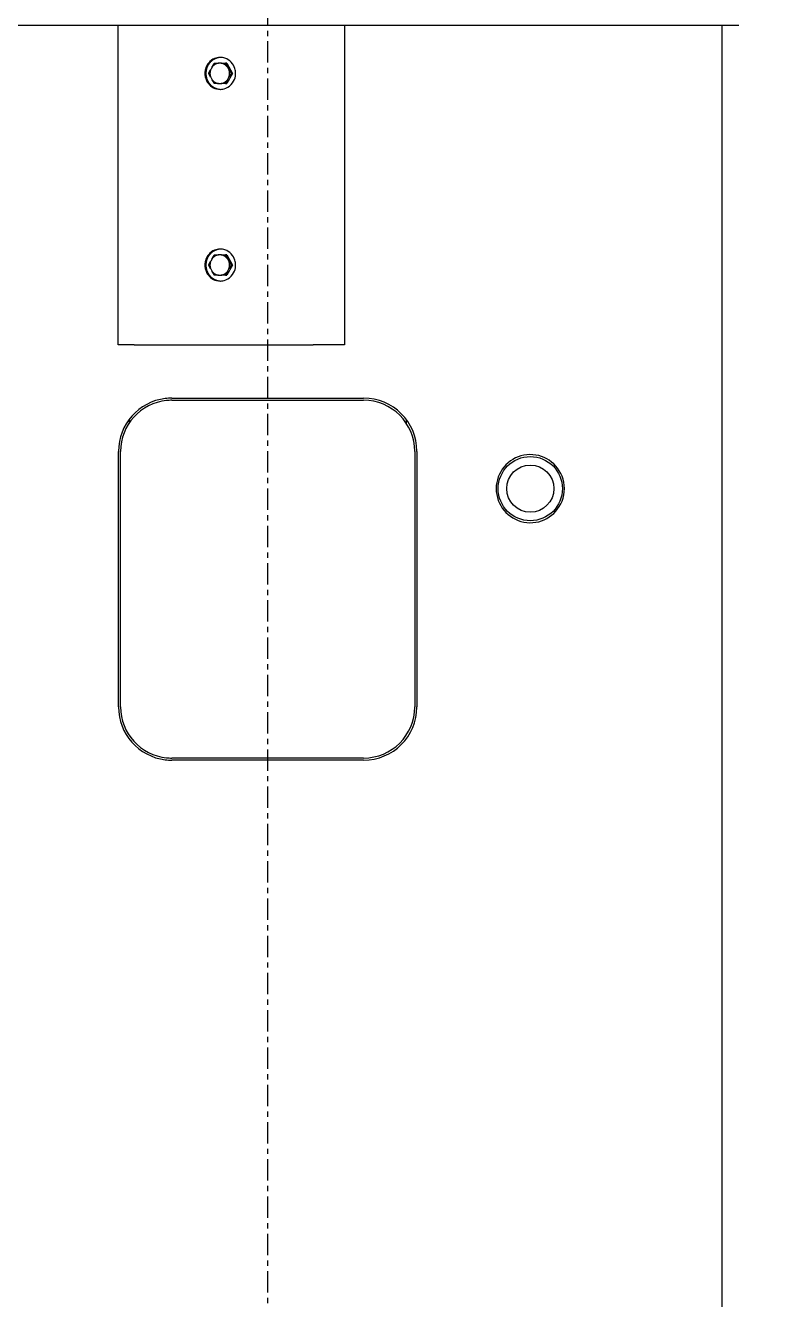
# Model space of a CAD drawing. Extents: x -79364 to 3230, y 28528 to 72157.
# Drawn here: x -72998 to -72292, y 49154 to 50351 of the extents above; entities that cross this region are included whole.
import ezdxf

# ---------------------------------------------------------------- set-up
doc = ezdxf.new("R2010")
doc.units = 0
doc.header["$LTSCALE"] = 500
doc.linetypes.add('CENTER', pattern=[7, 4, -1, 1, -1])
doc.layers.get('0').update_dxf_attribs({"linetype": 'CONTINUOUS'})
doc.layers.add('S0CE1', color=1, linetype='CENTER')
doc.layers.add('S0CO1', color=1, linetype='CONTINUOUS')

msp = doc.modelspace()

# ---------------------------------------------------------------- linework, layer by layer
at = {"color": 0, "linetype": 'ByBlock'}
for p, q in [((-72699.572, 50350.725), (-73309.873, 50350.725)), ((-72911.177, 50050.725), (-72911.177, 50350.725)), ((-72355.982, 50350.725), (-72699.572, 50350.725)), ((-72698.797, 50350.725), (-72698.797, 50050.725)), ((-72328.823, 50350.725), (-72355.982, 50350.725)), ((-72344.381, 48205.725), (-72344.381, 50350.725)), ((-72822.999, 50311.642), (-72824.294, 50309.309)), ((-72820.792, 50315.225), (-72817.033, 50315.225)), ((-72814.443, 50315.225), (-72817.033, 50315.225)), ((-72814.443, 50315.225), (-72810.247, 50315.225)), ((-72809.087, 50315.225), (-72810.247, 50315.225)), ((-72809.087, 50315.225), (-72803.815, 50305.725)), ((-72803.815, 50305.725), (-72809.087, 50296.225)), ((-72808.477, 50311.642), (-72807.182, 50309.309)), ((-72804.975, 50305.725), (-72803.815, 50305.725)), ((-72824.294, 50302.142), (-72822.999, 50299.809)), ((-72817.033, 50296.225), (-72820.792, 50296.225)), ((-72817.033, 50296.225), (-72814.443, 50296.225)), ((-72810.247, 50296.225), (-72814.443, 50296.225)), ((-72810.247, 50296.225), (-72809.087, 50296.225)), ((-72808.477, 50299.809), (-72807.182, 50302.142)), ((-72822.999, 50131.642), (-72824.294, 50129.309)), ((-72820.792, 50135.225), (-72817.033, 50135.225)), ((-72814.443, 50135.225), (-72817.033, 50135.225)), ((-72814.443, 50135.225), (-72810.247, 50135.225)), ((-72809.087, 50135.225), (-72810.247, 50135.225)), ((-72809.087, 50135.225), (-72803.815, 50125.725)), ((-72803.815, 50125.725), (-72809.087, 50116.225)), ((-72808.477, 50131.642), (-72807.182, 50129.309)), ((-72804.975, 50125.725), (-72803.815, 50125.725)), ((-72824.294, 50122.142), (-72822.999, 50119.809)), ((-72817.033, 50116.225), (-72820.792, 50116.225)), ((-72817.033, 50116.225), (-72814.443, 50116.225)), ((-72810.247, 50116.225), (-72814.443, 50116.225)), ((-72810.247, 50116.225), (-72809.087, 50116.225)), ((-72808.477, 50119.809), (-72807.182, 50122.142)), ((-72896.112, 50050.725), (-72911.177, 50050.725)), ((-72896.112, 50050.725), (-72728.231, 50050.725)), ((-72698.797, 50050.725), (-72728.231, 50050.725)), ((-72860.823, 50000.725), (-72680.823, 50000.725)), ((-72860.823, 49998.725), (-72680.823, 49998.725)), ((-72900.823, 49980.725), (-72900.823, 49977.258)), ((-72640.823, 49980.725), (-72640.823, 49977.258)), ((-72910.823, 49710.725), (-72910.823, 49950.725)), ((-72908.823, 49710.725), (-72908.823, 49950.725)), ((-72632.823, 49950.725), (-72632.823, 49710.725)), ((-72630.823, 49950.725), (-72630.823, 49710.725)), ((-72680.823, 49662.725), (-72860.823, 49662.725)), ((-72680.823, 49660.725), (-72860.823, 49660.725))]:
    msp.add_line(p, q, dxfattribs=at)
for points in [[(-72814.911, 50320.714), (-72815.565, 50320.672, 0.01090494), (-72816.206, 50320.602, 0.01150717), (-72816.834, 50320.503, 0.01160145), (-72817.448, 50320.377, 0.01118388), (-72818.046, 50320.227, 0.01096482), (-72818.627, 50320.054, 0.01073751), (-72819.19, 50319.859, 0.01060646), (-72819.735, 50319.644, 0.01038304), (-72820.261, 50319.411, 0.01012425), (-72820.767, 50319.163, 0.00974222), (-72821.252, 50318.901, 0.00977951), (-72821.722, 50318.623, 0.00958979), (-72822.186, 50318.323, 0.00948804), (-72822.646, 50318.001, 0.0097748), (-72823.104, 50317.652, 0.0098529), (-72823.557, 50317.277, 0.01008204), (-72824.004, 50316.876, 0.0102196), (-72824.442, 50316.449, 0.01040762), (-72824.87, 50315.994, 0.01050582), (-72825.286, 50315.513, 0.01069763), (-72825.688, 50315.005, 0.01079586), (-72826.074, 50314.472, 0.01096392), (-72826.441, 50313.912, 0.01104703), (-72826.789, 50313.329, 0.01119809), (-72827.114, 50312.721, 0.01126983), (-72827.416, 50312.091, 0.01139856), (-72827.691, 50311.441, 0.01145714), (-72827.939, 50310.771, 0.01156258), (-72828.156, 50310.084, 0.01160818), (-72828.344, 50309.382, 0.01168852), (-72828.499, 50308.666, 0.01172101), (-72828.621, 50307.94, 0.0117752), (-72828.708, 50307.207, 0.01179465), (-72828.761, 50306.467, 0.01182193), (-72828.778, 50305.725, 0.0118284), (-72828.761, 50304.983, 0.0118284), (-72828.708, 50304.244, 0.01182193), (-72828.621, 50303.51, 0.01179465), (-72828.499, 50302.785, 0.0117752), (-72828.344, 50302.069, 0.011721), (-72828.156, 50301.367, 0.01168852), (-72827.939, 50300.68, 0.01160819), (-72827.691, 50300.01, 0.01156257), (-72827.416, 50299.359, 0.01145711), (-72827.114, 50298.73, 0.01139856), (-72826.789, 50298.122, 0.01126993), (-72826.441, 50297.539, 0.01119806), (-72826.074, 50296.979, 0.01104663), (-72825.688, 50296.446, 0.01096402), (-72825.286, 50295.938, 0.01079733), (-72824.87, 50295.457, 0.01069725), (-72824.442, 50295.002, 0.0105003), (-72824.004, 50294.575, 0.01040902), (-72823.557, 50294.173, 0.01024002), (-72823.104, 50293.799, 0.0100767), (-72822.646, 50293.45, 0.00977812), (-72822.186, 50293.128, 0.00979488), (-72821.722, 50292.828, 0.00975526), (-72821.25, 50292.55, 0.00951156), (-72820.767, 50292.288, 0.00888552), (-72820.267, 50292.04, 0.01003678), (-72819.735, 50291.807, 0.01280024), (-72819.169, 50291.591, 0.00948295), (-72818.627, 50291.397, 0.00232377), (-72818.126, 50291.231, 0.01449438), (-72817.448, 50291.073, 0.02591838), (-72816.36, 50290.908, 0.01218921), (-72814.911, 50290.736, 0.00614702)], [(-72826.064, 50305.725), (-72826.009, 50305.843, -0.00036351), (-72825.954, 50305.962, -0.00036138), (-72825.898, 50306.08, -0.00036418), (-72825.843, 50306.198, -0.00037223), (-72825.788, 50306.316, -0.00037829), (-72825.732, 50306.433, -0.00038397), (-72825.676, 50306.551, -0.00038928), (-72825.62, 50306.669, -0.00039565), (-72825.564, 50306.787, -0.00040122), (-72825.507, 50306.904, -0.00040762), (-72825.45, 50307.022, -0.00041303), (-72825.393, 50307.14, -0.00041921), (-72825.336, 50307.258, -0.0004251), (-72825.278, 50307.376, -0.0004325), (-72825.22, 50307.494, -0.00043673), (-72825.161, 50307.613, -0.00044013), (-72825.103, 50307.731, -0.00045002), (-72825.043, 50307.85, -0.00046714), (-72824.984, 50307.97, -0.0004575), (-72824.924, 50308.089, -0.00042972), (-72824.864, 50308.208, -0.00048513), (-72824.802, 50308.329, -0.00059461), (-72824.739, 50308.454, -0.0004462), (-72824.679, 50308.571, -0.00013222), (-72824.624, 50308.677, -0.00065797), (-72824.553, 50308.815, -0.00115729), (-72824.441, 50309.028, -0.00055729), (-72824.294, 50309.309, -0.00029007)], [(-72824.294, 50302.142), (-72824.36, 50302.267, -0.00050568), (-72824.425, 50302.391, -0.00051726), (-72824.489, 50302.514, -0.00051896), (-72824.553, 50302.636, -0.00050781), (-72824.616, 50302.759, -0.00050128), (-72824.679, 50302.88, -0.00049605), (-72824.741, 50303.001, -0.00049145), (-72824.802, 50303.122, -0.00048456), (-72824.863, 50303.242, -0.00047928), (-72824.924, 50303.362, -0.00047285), (-72824.984, 50303.481, -0.0004675), (-72825.043, 50303.6, -0.00046069), (-72825.103, 50303.719, -0.00045557), (-72825.161, 50303.838, -0.00044971), (-72825.22, 50303.956, -0.00044326), (-72825.278, 50304.075, -0.00043433), (-72825.336, 50304.193, -0.00043222), (-72825.393, 50304.311, -0.00043358), (-72825.45, 50304.429, -0.00041676), (-72825.507, 50304.546, -0.00038519), (-72825.563, 50304.663, -0.00041664), (-72825.62, 50304.782, -0.00048427), (-72825.678, 50304.903, -0.0003673), (-72825.732, 50305.017, -0.00013552), (-72825.781, 50305.12, -0.00049919), (-72825.843, 50305.253, -0.00083408), (-72825.939, 50305.457, -0.00040591), (-72826.064, 50305.725, -0.00021639)], [(-72824.294, 50309.309), (-72824.386, 50309.062, 0.00656887), (-72824.471, 50308.813, 0.0066338), (-72824.549, 50308.563, 0.0066308), (-72824.62, 50308.311, 0.00658038), (-72824.685, 50308.058, 0.00655263), (-72824.742, 50307.804, 0.00651897), (-72824.793, 50307.55, 0.00649244), (-72824.837, 50307.295, 0.00645105), (-72824.874, 50307.041, 0.00642279), (-72824.905, 50306.787, 0.00637905), (-72824.929, 50306.534, 0.0063478), (-72824.946, 50306.281, 0.00629748), (-72824.957, 50306.03, 0.00626925), (-72824.961, 50305.781, 0.00622723), (-72824.959, 50305.533, 0.00618183), (-72824.952, 50305.286, 0.00609746), (-72824.938, 50305.042, 0.00610632), (-72824.918, 50304.801, 0.00615359), (-72824.893, 50304.561, 0.00597114), (-72824.863, 50304.325, 0.00557373), (-72824.827, 50304.093, 0.00603009), (-72824.786, 50303.861, 0.00699644), (-72824.737, 50303.627, 0.00543114), (-72824.689, 50303.41, 0.00217936), (-72824.642, 50303.214, 0.00729041), (-72824.574, 50302.972, 0.01232399), (-72824.456, 50302.61, 0.0062092), (-72824.294, 50302.142, 0.00338347)], [(-72817.032, 50315.225), (-72817.238, 50315.193, 0.00611784), (-72817.445, 50315.155, 0.00591167), (-72817.654, 50315.111, 0.00586092), (-72817.863, 50315.062, 0.00600395), (-72818.074, 50315.008, 0.0060703), (-72818.285, 50314.947, 0.00611977), (-72818.497, 50314.881, 0.0061528), (-72818.709, 50314.809, 0.00622169), (-72818.922, 50314.731, 0.00626022), (-72819.134, 50314.646, 0.00632056), (-72819.346, 50314.555, 0.00635211), (-72819.558, 50314.459, 0.0064049), (-72819.769, 50314.355, 0.00644017), (-72819.979, 50314.246, 0.00650422), (-72820.188, 50314.13, 0.00651286), (-72820.395, 50314.007, 0.00651599), (-72820.601, 50313.878, 0.00659993), (-72820.805, 50313.743, 0.00678387), (-72821.006, 50313.601, 0.00659758), (-72821.205, 50313.453, 0.00617207), (-72821.4, 50313.3, 0.00686236), (-72821.594, 50313.138, 0.00825881), (-72821.789, 50312.965, 0.0062192), (-72821.97, 50312.798, 0.00203157), (-72822.133, 50312.645, 0.00890115), (-72822.331, 50312.435, 0.0153687), (-72822.624, 50312.095, 0.00743129), (-72822.999, 50311.641, 0.00388722)], [(-72822.999, 50311.641), (-72822.927, 50311.766, -0.00048385), (-72822.854, 50311.89, -0.00049278), (-72822.782, 50312.013, -0.00049214), (-72822.709, 50312.136, -0.00047948), (-72822.637, 50312.258, -0.00047121), (-72822.565, 50312.38, -0.00046435), (-72822.492, 50312.501, -0.00045806), (-72822.42, 50312.621, -0.00044979), (-72822.347, 50312.742, -0.00044303), (-72822.275, 50312.862, -0.00043535), (-72822.202, 50312.981, -0.00042867), (-72822.13, 50313.1, -0.0004208), (-72822.057, 50313.219, -0.00041448), (-72821.984, 50313.338, -0.00040762), (-72821.911, 50313.456, -0.00040024), (-72821.838, 50313.575, -0.00039076), (-72821.765, 50313.693, -0.00038742), (-72821.691, 50313.811, -0.00038726), (-72821.617, 50313.929, -0.00037088), (-72821.544, 50314.046, -0.00034168), (-72821.47, 50314.163, -0.00036834), (-72821.395, 50314.282, -0.00042656), (-72821.318, 50314.403, -0.0003223), (-72821.246, 50314.517, -0.00011868), (-72821.18, 50314.62, -0.00043634), (-72821.096, 50314.753, -0.0007247), (-72820.964, 50314.957, -0.00035084), (-72820.791, 50315.225, -0.00018659)], [(-72808.477, 50311.641), (-72808.636, 50311.848, 0.00670587), (-72808.801, 50312.049, 0.00679528), (-72808.971, 50312.244, 0.00681606), (-72809.145, 50312.435, 0.00678641), (-72809.323, 50312.619, 0.00678016), (-72809.505, 50312.798, 0.00676606), (-72809.692, 50312.971, 0.00675929), (-72809.882, 50313.138, 0.00673524), (-72810.075, 50313.298, 0.00672463), (-72810.271, 50313.453, 0.006696), (-72810.47, 50313.601, 0.00668003), (-72810.671, 50313.743, 0.00664215), (-72810.875, 50313.878, 0.006627), (-72811.081, 50314.007, 0.00659553), (-72811.288, 50314.13, 0.00655976), (-72811.497, 50314.246, 0.00648082), (-72811.707, 50314.355, 0.0065002), (-72811.918, 50314.459, 0.00655919), (-72812.13, 50314.556, 0.00637239), (-72812.342, 50314.646, 0.00595389), (-72812.552, 50314.73, 0.00644664), (-72812.767, 50314.809, 0.00748516), (-72812.985, 50314.882, 0.00581371), (-72813.191, 50314.947, 0.00233337), (-72813.376, 50315.003, 0.00780671), (-72813.613, 50315.062, 0.01319783), (-72813.973, 50315.137, 0.0066469), (-72814.444, 50315.225, 0.00362078)], [(-72810.247, 50315.225), (-72810.192, 50315.107, 0.00036239), (-72810.137, 50314.989, 0.00036027), (-72810.082, 50314.871, 0.00036306), (-72810.027, 50314.753, 0.00037107), (-72809.971, 50314.635, 0.00037712), (-72809.915, 50314.517, 0.00038277), (-72809.859, 50314.399, 0.00038806), (-72809.803, 50314.282, 0.0003944), (-72809.747, 50314.164, 0.00039996), (-72809.69, 50314.046, 0.00040633), (-72809.633, 50313.929, 0.00041172), (-72809.576, 50313.811, 0.00041787), (-72809.519, 50313.693, 0.00042374), (-72809.461, 50313.575, 0.00043111), (-72809.403, 50313.456, 0.00043533), (-72809.344, 50313.338, 0.00043871), (-72809.286, 50313.219, 0.00044856), (-72809.226, 50313.1, 0.00046562), (-72809.167, 50312.981, 0.000456), (-72809.107, 50312.862, 0.00042832), (-72809.047, 50312.743, 0.00048353), (-72808.985, 50312.621, 0.00059265), (-72808.921, 50312.497, 0.00044472), (-72808.861, 50312.38, 0.00013178), (-72808.807, 50312.274, 0.00065577), (-72808.736, 50312.136, 0.00115341), (-72808.624, 50311.922, 0.00055541), (-72808.477, 50311.641, 0.00028909)], [(-72807.182, 50302.142), (-72807.106, 50302.344, 0.00572002), (-72807.034, 50302.549, 0.00552409), (-72806.966, 50302.759, 0.00547428), (-72806.902, 50302.972, 0.0056063), (-72806.842, 50303.189, 0.00566742), (-72806.787, 50303.41, 0.00571366), (-72806.736, 50303.634, 0.00574546), (-72806.69, 50303.861, 0.00581163), (-72806.649, 50304.092, 0.00585053), (-72806.613, 50304.325, 0.00591069), (-72806.583, 50304.562, 0.00594516), (-72806.557, 50304.801, 0.00600037), (-72806.538, 50305.042, 0.00604054), (-72806.524, 50305.286, 0.00610857), (-72806.516, 50305.533, 0.00612605), (-72806.515, 50305.781, 0.00613897), (-72806.519, 50306.03, 0.00622963), (-72806.53, 50306.281, 0.00641596), (-72806.547, 50306.534, 0.00625377), (-72806.571, 50306.787, 0.00586315), (-72806.601, 50307.039, 0.00653444), (-72806.639, 50307.295, 0.00788703), (-72806.685, 50307.558, 0.00595846), (-72806.733, 50307.804, 0.00194973), (-72806.78, 50308.027, 0.00855645), (-72806.855, 50308.311, 0.01486436), (-72806.991, 50308.744, 0.00722852), (-72807.182, 50309.309, 0.00379126)], [(-72807.182, 50309.309), (-72807.109, 50309.185, 0.00048239), (-72807.037, 50309.061, 0.00049129), (-72806.964, 50308.937, 0.00049064), (-72806.892, 50308.815, 0.00047802), (-72806.82, 50308.693, 0.00046977), (-72806.747, 50308.571, 0.00046292), (-72806.675, 50308.45, 0.00045665), (-72806.603, 50308.329, 0.0004484), (-72806.53, 50308.209, 0.00044165), (-72806.458, 50308.089, 0.000434), (-72806.385, 50307.97, 0.00042733), (-72806.313, 50307.85, 0.00041948), (-72806.24, 50307.732, 0.00041318), (-72806.167, 50307.613, 0.00040634), (-72806.094, 50307.494, 0.00039897), (-72806.021, 50307.376, 0.00038952), (-72805.948, 50307.258, 0.00038619), (-72805.874, 50307.14, 0.00038603), (-72805.8, 50307.022, 0.0003697), (-72805.727, 50306.904, 0.00034058), (-72805.653, 50306.788, 0.00036716), (-72805.578, 50306.669, 0.00042519), (-72805.502, 50306.547, 0.00032126), (-72805.429, 50306.433, 0.00011829), (-72805.364, 50306.33, 0.00043493), (-72805.279, 50306.198, 0.00072235), (-72805.148, 50305.993, 0.0003497), (-72804.975, 50305.725, 0.00018598)], [(-72804.975, 50305.725), (-72805.051, 50305.607, 0.0003115), (-72805.128, 50305.489, 0.00031057), (-72805.203, 50305.371, 0.00031393), (-72805.279, 50305.253, 0.00032182), (-72805.354, 50305.135, 0.00032809), (-72805.429, 50305.017, 0.00033404), (-72805.504, 50304.899, 0.00033977), (-72805.578, 50304.782, 0.00034642), (-72805.653, 50304.664, 0.00035249), (-72805.727, 50304.546, 0.00035929), (-72805.801, 50304.428, 0.00036534), (-72805.874, 50304.311, 0.00037206), (-72805.948, 50304.193, 0.00037865), (-72806.021, 50304.075, 0.0003866), (-72806.094, 50303.956, 0.00039184), (-72806.167, 50303.838, 0.00039632), (-72806.24, 50303.719, 0.00040677), (-72806.313, 50303.6, 0.00042385), (-72806.385, 50303.481, 0.00041678), (-72806.458, 50303.362, 0.00039293), (-72806.53, 50303.243, 0.0004453), (-72806.603, 50303.122, 0.00054828), (-72806.677, 50302.997, 0.00041343), (-72806.747, 50302.88, 0.0001228), (-72806.811, 50302.774, 0.00061247), (-72806.892, 50302.636, 0.00108658), (-72807.017, 50302.423, 0.00052723), (-72807.182, 50302.142, 0.00027537)], [(-72822.999, 50299.809), (-72822.869, 50299.64, 0.00583832), (-72822.734, 50299.472, 0.00565482), (-72822.593, 50299.306, 0.00562021), (-72822.448, 50299.142, 0.00577182), (-72822.297, 50298.98, 0.00585168), (-72822.141, 50298.819, 0.00591563), (-72821.98, 50298.662, 0.00596525), (-72821.814, 50298.507, 0.00604987), (-72821.643, 50298.354, 0.00610671), (-72821.466, 50298.205, 0.00618495), (-72821.285, 50298.059, 0.00623673), (-72821.098, 50297.917, 0.00630931), (-72820.907, 50297.779, 0.00636629), (-72820.71, 50297.644, 0.00645166), (-72820.509, 50297.514, 0.00648363), (-72820.304, 50297.389, 0.00650944), (-72820.094, 50297.268, 0.00661748), (-72819.879, 50297.152, 0.00682641), (-72819.66, 50297.041, 0.00666397), (-72819.437, 50296.936, 0.00625537), (-72819.213, 50296.837, 0.00697929), (-72818.981, 50296.743, 0.00843289), (-72818.739, 50296.654, 0.00637638), (-72818.51, 50296.574, 0.0020872), (-72818.301, 50296.505, 0.00916204), (-72818.027, 50296.431, 0.01592308), (-72817.598, 50296.337, 0.00774118), (-72817.032, 50296.226, 0.00405879)], [(-72820.791, 50296.226), (-72820.868, 50296.344, -0.00031196), (-72820.944, 50296.462, -0.00031104), (-72821.02, 50296.58, -0.0003144), (-72821.096, 50296.698, -0.0003223), (-72821.171, 50296.816, -0.00032859), (-72821.246, 50296.934, -0.00033454), (-72821.321, 50297.052, -0.00034028), (-72821.395, 50297.169, -0.00034694), (-72821.469, 50297.287, -0.00035302), (-72821.544, 50297.405, -0.00035983), (-72821.617, 50297.522, -0.00036588), (-72821.691, 50297.64, -0.00037262), (-72821.765, 50297.758, -0.00037921), (-72821.838, 50297.876, -0.00038718), (-72821.911, 50297.995, -0.00039243), (-72821.984, 50298.113, -0.00039691), (-72822.057, 50298.231, -0.00040738), (-72822.13, 50298.35, -0.00042449), (-72822.203, 50298.47, -0.00041741), (-72822.275, 50298.589, -0.00039351), (-72822.347, 50298.708, -0.00044596), (-72822.42, 50298.829, -0.0005491), (-72822.495, 50298.954, -0.00041404), (-72822.565, 50299.071, -0.00012299), (-72822.628, 50299.177, -0.00061338), (-72822.709, 50299.314, -0.0010882), (-72822.835, 50299.528, -0.00052802), (-72822.999, 50299.809, -0.00027578)], [(-72814.444, 50296.226), (-72814.192, 50296.267, 0.0070266), (-72813.942, 50296.314, 0.00710043), (-72813.695, 50296.369, 0.0071003), (-72813.449, 50296.431, 0.0070478), (-72813.206, 50296.499, 0.00701814), (-72812.966, 50296.574, 0.00698076), (-72812.729, 50296.656, 0.00694955), (-72812.495, 50296.743, 0.00690125), (-72812.265, 50296.837, 0.00686554), (-72812.038, 50296.936, 0.00681234), (-72811.816, 50297.041, 0.00677106), (-72811.597, 50297.152, 0.00670873), (-72811.382, 50297.268, 0.0066686), (-72811.172, 50297.389, 0.0066133), (-72810.967, 50297.514, 0.00655314), (-72810.766, 50297.644, 0.0064516), (-72810.569, 50297.779, 0.00644755), (-72810.378, 50297.917, 0.00648353), (-72810.191, 50298.06, 0.00627648), (-72810.01, 50298.205, 0.00584559), (-72809.834, 50298.353, 0.00630897), (-72809.662, 50298.507, 0.00729965), (-72809.492, 50298.667, 0.00564937), (-72809.335, 50298.819, 0.00226303), (-72809.195, 50298.959, 0.00755803), (-72809.028, 50299.142, 0.01270968), (-72808.785, 50299.429, 0.00637246), (-72808.477, 50299.809, 0.00346428)], [(-72808.477, 50299.809), (-72808.542, 50299.684, 0.00050471), (-72808.607, 50299.56, 0.00051626), (-72808.672, 50299.437, 0.00051796), (-72808.736, 50299.314, 0.00050684), (-72808.799, 50299.192, 0.00050032), (-72808.861, 50299.071, 0.0004951), (-72808.924, 50298.95, 0.00049051), (-72808.985, 50298.829, 0.00048364), (-72809.046, 50298.709, 0.00047837), (-72809.107, 50298.589, 0.00047195), (-72809.167, 50298.47, 0.00046661), (-72809.226, 50298.35, 0.00045981), (-72809.286, 50298.232, 0.0004547), (-72809.344, 50298.113, 0.00044885), (-72809.403, 50297.994, 0.00044242), (-72809.461, 50297.876, 0.00043351), (-72809.519, 50297.758, 0.0004314), (-72809.576, 50297.64, 0.00043276), (-72809.633, 50297.522, 0.00041597), (-72809.69, 50297.405, 0.00038447), (-72809.746, 50297.288, 0.00041585), (-72809.803, 50297.169, 0.00048336), (-72809.861, 50297.048, 0.00036661), (-72809.915, 50296.934, 0.00013527), (-72809.964, 50296.831, 0.00049825), (-72810.027, 50296.698, 0.00083252), (-72810.122, 50296.494, 0.00040515), (-72810.247, 50296.226, 0.00021599)], [(-72814.911, 50140.714), (-72815.565, 50140.672, 0.01090494), (-72816.206, 50140.602, 0.01150717), (-72816.834, 50140.503, 0.01160145), (-72817.448, 50140.377, 0.01118388), (-72818.046, 50140.227, 0.01096482), (-72818.627, 50140.054, 0.01073751), (-72819.19, 50139.859, 0.01060646), (-72819.735, 50139.644, 0.01038304), (-72820.261, 50139.411, 0.01012425), (-72820.767, 50139.163, 0.00974222), (-72821.252, 50138.901, 0.00977951), (-72821.722, 50138.623, 0.00958979), (-72822.186, 50138.323, 0.00948804), (-72822.646, 50138.001, 0.0097748), (-72823.104, 50137.652, 0.0098529), (-72823.557, 50137.277, 0.01008204), (-72824.004, 50136.876, 0.0102196), (-72824.442, 50136.449, 0.01040762), (-72824.87, 50135.994, 0.01050582), (-72825.286, 50135.513, 0.01069763), (-72825.688, 50135.005, 0.01079586), (-72826.074, 50134.472, 0.01096392), (-72826.441, 50133.912, 0.01104703), (-72826.789, 50133.329, 0.01119809), (-72827.114, 50132.721, 0.01126983), (-72827.416, 50132.091, 0.01139856), (-72827.691, 50131.441, 0.01145714), (-72827.939, 50130.771, 0.01156258), (-72828.156, 50130.084, 0.01160818), (-72828.344, 50129.382, 0.01168852), (-72828.499, 50128.666, 0.01172101), (-72828.621, 50127.94, 0.0117752), (-72828.708, 50127.207, 0.01179465), (-72828.761, 50126.467, 0.01182193), (-72828.778, 50125.725, 0.0118284), (-72828.761, 50124.983, 0.0118284), (-72828.708, 50124.244, 0.01182193), (-72828.621, 50123.51, 0.01179465), (-72828.499, 50122.785, 0.0117752), (-72828.344, 50122.069, 0.011721), (-72828.156, 50121.367, 0.01168852), (-72827.939, 50120.68, 0.01160819), (-72827.691, 50120.01, 0.01156257), (-72827.416, 50119.359, 0.01145711), (-72827.114, 50118.73, 0.01139856), (-72826.789, 50118.122, 0.01126993), (-72826.441, 50117.539, 0.01119806), (-72826.074, 50116.979, 0.01104663), (-72825.688, 50116.446, 0.01096402), (-72825.286, 50115.938, 0.01079733), (-72824.87, 50115.457, 0.01069725), (-72824.442, 50115.002, 0.0105003), (-72824.004, 50114.575, 0.01040902), (-72823.557, 50114.173, 0.01024002), (-72823.104, 50113.799, 0.0100767), (-72822.646, 50113.45, 0.00977812), (-72822.186, 50113.128, 0.00979488), (-72821.722, 50112.828, 0.00975526), (-72821.25, 50112.55, 0.00951156), (-72820.767, 50112.288, 0.00888552), (-72820.267, 50112.04, 0.01003678), (-72819.735, 50111.807, 0.01280024), (-72819.169, 50111.591, 0.00948295), (-72818.627, 50111.397, 0.00232377), (-72818.126, 50111.231, 0.01449438), (-72817.448, 50111.073, 0.02591838), (-72816.36, 50110.908, 0.01218921), (-72814.911, 50110.736, 0.00614702)], [(-72826.064, 50125.726), (-72826.009, 50125.844, -0.0003629), (-72825.954, 50125.962, -0.00036077), (-72825.898, 50126.08, -0.00036356), (-72825.843, 50126.198, -0.00037159), (-72825.788, 50126.316, -0.00037764), (-72825.732, 50126.434, -0.0003833), (-72825.676, 50126.552, -0.0003886), (-72825.62, 50126.669, -0.00039495), (-72825.564, 50126.787, -0.0004005), (-72825.507, 50126.905, -0.00040688), (-72825.45, 50127.022, -0.00041228), (-72825.393, 50127.14, -0.00041844), (-72825.336, 50127.258, -0.00042431), (-72825.278, 50127.376, -0.0004317), (-72825.22, 50127.495, -0.00043591), (-72825.161, 50127.613, -0.0004393), (-72825.103, 50127.732, -0.00044916), (-72825.043, 50127.851, -0.00046624), (-72824.984, 50127.97, -0.00045661), (-72824.924, 50128.089, -0.00042888), (-72824.864, 50128.208, -0.00048417), (-72824.802, 50128.329, -0.00059343), (-72824.739, 50128.454, -0.0004453), (-72824.679, 50128.571, -0.00013195), (-72824.624, 50128.677, -0.00065663), (-72824.553, 50128.814, -0.0011549), (-72824.441, 50129.028, -0.00055612), (-72824.294, 50129.309, -0.00028946)], [(-72824.294, 50122.142), (-72824.36, 50122.266, -0.00050676), (-72824.425, 50122.39, -0.00051835), (-72824.489, 50122.514, -0.00052004), (-72824.553, 50122.636, -0.00050887), (-72824.616, 50122.758, -0.00050231), (-72824.679, 50122.88, -0.00049707), (-72824.741, 50123.001, -0.00049245), (-72824.802, 50123.122, -0.00048553), (-72824.863, 50123.242, -0.00048023), (-72824.924, 50123.362, -0.00047379), (-72824.984, 50123.481, -0.00046841), (-72825.043, 50123.6, -0.00046158), (-72825.103, 50123.719, -0.00045644), (-72825.161, 50123.838, -0.00045057), (-72825.22, 50123.956, -0.0004441), (-72825.278, 50124.075, -0.00043515), (-72825.336, 50124.193, -0.00043302), (-72825.393, 50124.311, -0.00043438), (-72825.45, 50124.429, -0.00041752), (-72825.507, 50124.547, -0.00038589), (-72825.563, 50124.663, -0.00041739), (-72825.62, 50124.782, -0.00048513), (-72825.678, 50124.904, -0.00036795), (-72825.732, 50125.018, -0.00013576), (-72825.781, 50125.121, -0.00050006), (-72825.843, 50125.253, -0.00083552), (-72825.939, 50125.458, -0.0004066), (-72826.064, 50125.726, -0.00021676)], [(-72824.294, 50129.309), (-72824.386, 50129.062, 0.00656969), (-72824.471, 50128.813, 0.00663457), (-72824.549, 50128.562, 0.00663152), (-72824.62, 50128.311, 0.00658104), (-72824.685, 50128.058, 0.00655323), (-72824.742, 50127.804, 0.00651951), (-72824.793, 50127.55, 0.00649292), (-72824.837, 50127.295, 0.00645147), (-72824.874, 50127.041, 0.00642314), (-72824.905, 50126.787, 0.00637934), (-72824.929, 50126.534, 0.00634803), (-72824.946, 50126.281, 0.00629764), (-72824.957, 50126.03, 0.00626936), (-72824.961, 50125.78, 0.00622728), (-72824.959, 50125.532, 0.00618181), (-72824.952, 50125.286, 0.00609738), (-72824.938, 50125.042, 0.00610619), (-72824.918, 50124.801, 0.0061534), (-72824.893, 50124.561, 0.0059709), (-72824.863, 50124.325, 0.00557346), (-72824.827, 50124.093, 0.00602975), (-72824.786, 50123.861, 0.00699598), (-72824.737, 50123.627, 0.00543073), (-72824.689, 50123.409, 0.00217918), (-72824.642, 50123.214, 0.00728978), (-72824.574, 50122.972, 0.01232276), (-72824.456, 50122.61, 0.0062085), (-72824.294, 50122.142, 0.00338307)], [(-72817.032, 50135.225), (-72817.238, 50135.192, 0.00611647), (-72817.445, 50135.154, 0.00591037), (-72817.654, 50135.111, 0.00585967), (-72817.863, 50135.062, 0.00600271), (-72818.074, 50135.007, 0.00606909), (-72818.285, 50134.947, 0.0061186), (-72818.497, 50134.881, 0.00615167), (-72818.709, 50134.809, 0.0062206), (-72818.922, 50134.73, 0.00625919), (-72819.134, 50134.646, 0.00631957), (-72819.346, 50134.555, 0.00635119), (-72819.558, 50134.459, 0.00640404), (-72819.769, 50134.355, 0.00643937), (-72819.979, 50134.246, 0.00650349), (-72820.188, 50134.13, 0.0065122), (-72820.395, 50134.007, 0.00651541), (-72820.601, 50133.878, 0.00659943), (-72820.805, 50133.743, 0.00678344), (-72821.006, 50133.601, 0.00659725), (-72821.205, 50133.453, 0.00617184), (-72821.4, 50133.3, 0.00686219), (-72821.594, 50133.138, 0.00825874), (-72821.789, 50132.965, 0.00621924), (-72821.97, 50132.799, 0.0020316), (-72822.133, 50132.645, 0.00890135), (-72822.331, 50132.435, 0.01536944), (-72822.624, 50132.096, 0.00743181), (-72822.999, 50131.642, 0.00388753)], [(-72822.999, 50131.642), (-72822.927, 50131.767, -0.00048243), (-72822.854, 50131.891, -0.00049133), (-72822.782, 50132.014, -0.00049067), (-72822.709, 50132.137, -0.00047804), (-72822.637, 50132.259, -0.00046979), (-72822.565, 50132.38, -0.00046294), (-72822.492, 50132.501, -0.00045665), (-72822.42, 50132.622, -0.0004484), (-72822.347, 50132.742, -0.00044165), (-72822.275, 50132.862, -0.00043399), (-72822.202, 50132.981, -0.00042732), (-72822.13, 50133.1, -0.00041947), (-72822.057, 50133.219, -0.00041316), (-72821.984, 50133.338, -0.00040631), (-72821.911, 50133.456, -0.00039895), (-72821.838, 50133.575, -0.00038949), (-72821.765, 50133.693, -0.00038616), (-72821.691, 50133.811, -0.000386), (-72821.617, 50133.929, -0.00036966), (-72821.544, 50134.046, -0.00034055), (-72821.47, 50134.163, -0.00036711), (-72821.395, 50134.282, -0.00042513), (-72821.318, 50134.403, -0.00032122), (-72821.246, 50134.517, -0.00011828), (-72821.18, 50134.62, -0.00043487), (-72821.096, 50134.753, -0.00072223), (-72820.964, 50134.957, -0.00034964), (-72820.791, 50135.225, -0.00018595)], [(-72808.477, 50131.642), (-72808.636, 50131.848, 0.00670652), (-72808.801, 50132.049, 0.00679584), (-72808.971, 50132.245, 0.00681654), (-72809.145, 50132.435, 0.0067868), (-72809.323, 50132.62, 0.00678046), (-72809.505, 50132.799, 0.00676626), (-72809.692, 50132.971, 0.0067594), (-72809.882, 50133.138, 0.00673527), (-72810.075, 50133.299, 0.00672456), (-72810.271, 50133.453, 0.00669584), (-72810.47, 50133.601, 0.00667978), (-72810.671, 50133.743, 0.00664182), (-72810.875, 50133.878, 0.00662658), (-72811.081, 50134.007, 0.00659503), (-72811.288, 50134.13, 0.00655918), (-72811.497, 50134.246, 0.00648017), (-72811.707, 50134.355, 0.00649946), (-72811.918, 50134.459, 0.00655838), (-72812.13, 50134.556, 0.00637152), (-72812.342, 50134.646, 0.00595302), (-72812.552, 50134.73, 0.00644563), (-72812.767, 50134.809, 0.00748391), (-72812.985, 50134.882, 0.00581269), (-72813.191, 50134.947, 0.00233295), (-72813.376, 50135.003, 0.00780525), (-72813.613, 50135.062, 0.01319517), (-72813.973, 50135.137, 0.00664548), (-72814.444, 50135.225, 0.00361999)], [(-72810.247, 50135.225), (-72810.192, 50135.107, 0.00036335), (-72810.137, 50134.989, 0.00036122), (-72810.082, 50134.871, 0.00036403), (-72810.027, 50134.753, 0.00037207), (-72809.971, 50134.635, 0.00037813), (-72809.915, 50134.517, 0.00038381), (-72809.859, 50134.399, 0.00038912), (-72809.803, 50134.282, 0.00039549), (-72809.747, 50134.164, 0.00040106), (-72809.69, 50134.046, 0.00040746), (-72809.633, 50133.928, 0.00041287), (-72809.576, 50133.811, 0.00041905), (-72809.519, 50133.693, 0.00042494), (-72809.461, 50133.575, 0.00043234), (-72809.403, 50133.456, 0.00043658), (-72809.344, 50133.338, 0.00043998), (-72809.286, 50133.219, 0.00044986), (-72809.226, 50133.1, 0.00046698), (-72809.167, 50132.981, 0.00045735), (-72809.107, 50132.862, 0.00042959), (-72809.047, 50132.743, 0.00048497), (-72808.985, 50132.622, 0.00059443), (-72808.921, 50132.497, 0.00044607), (-72808.861, 50132.38, 0.00013218), (-72808.807, 50132.274, 0.00065778), (-72808.736, 50132.137, 0.00115698), (-72808.624, 50131.923, 0.00055714), (-72808.477, 50131.642, 0.00029)], [(-72807.182, 50122.142), (-72807.106, 50122.344, 0.0057193), (-72807.034, 50122.549, 0.00552343), (-72806.966, 50122.759, 0.00547367), (-72806.902, 50122.972, 0.00560571), (-72806.842, 50123.189, 0.00566687), (-72806.787, 50123.409, 0.00571314), (-72806.736, 50123.633, 0.00574499), (-72806.69, 50123.861, 0.0058112), (-72806.649, 50124.091, 0.00585014), (-72806.613, 50124.325, 0.00591035), (-72806.583, 50124.561, 0.00594487), (-72806.557, 50124.801, 0.00600013), (-72806.538, 50125.042, 0.00604036), (-72806.524, 50125.286, 0.00610844), (-72806.516, 50125.532, 0.00612598), (-72806.515, 50125.78, 0.00613895), (-72806.519, 50126.03, 0.00622968), (-72806.53, 50126.281, 0.00641606), (-72806.547, 50126.534, 0.00625393), (-72806.571, 50126.787, 0.00586335), (-72806.601, 50127.039, 0.00653474), (-72806.639, 50127.295, 0.00788746), (-72806.685, 50127.557, 0.00595885), (-72806.733, 50127.804, 0.00194987), (-72806.78, 50128.027, 0.0085571), (-72806.855, 50128.311, 0.01486576), (-72806.991, 50128.744, 0.00722931), (-72807.182, 50129.309, 0.0037917)], [(-72807.182, 50129.309), (-72807.109, 50129.184, 0.00048362), (-72807.037, 50129.06, 0.00049255), (-72806.964, 50128.937, 0.0004919), (-72806.892, 50128.814, 0.00047925), (-72806.82, 50128.692, 0.00047099), (-72806.747, 50128.571, 0.00046414), (-72806.675, 50128.45, 0.00045785), (-72806.603, 50128.329, 0.00044959), (-72806.53, 50128.209, 0.00044283), (-72806.458, 50128.089, 0.00043516), (-72806.385, 50127.97, 0.00042848), (-72806.313, 50127.851, 0.00042061), (-72806.24, 50127.732, 0.0004143), (-72806.167, 50127.613, 0.00040744), (-72806.094, 50127.495, 0.00040007), (-72806.021, 50127.376, 0.00039059), (-72805.948, 50127.258, 0.00038726), (-72805.874, 50127.14, 0.0003871), (-72805.8, 50127.022, 0.00037073), (-72805.727, 50126.905, 0.00034154), (-72805.653, 50126.788, 0.00036819), (-72805.578, 50126.669, 0.00042639), (-72805.502, 50126.548, 0.00032217), (-72805.429, 50126.434, 0.00011863), (-72805.364, 50126.331, 0.00043617), (-72805.279, 50126.198, 0.00072442), (-72805.148, 50125.994, 0.00035071), (-72804.975, 50125.726, 0.00018652)], [(-72804.975, 50125.726), (-72805.051, 50125.608, 0.00031059), (-72805.128, 50125.489, 0.00030968), (-72805.203, 50125.371, 0.00031303), (-72805.279, 50125.253, 0.00032089), (-72805.354, 50125.135, 0.00032716), (-72805.429, 50125.018, 0.00033309), (-72805.504, 50124.9, 0.00033881), (-72805.578, 50124.782, 0.00034544), (-72805.653, 50124.664, 0.0003515), (-72805.727, 50124.547, 0.00035828), (-72805.801, 50124.429, 0.00036431), (-72805.874, 50124.311, 0.00037103), (-72805.948, 50124.193, 0.0003776), (-72806.021, 50124.075, 0.00038554), (-72806.094, 50123.956, 0.00039077), (-72806.167, 50123.838, 0.00039524), (-72806.24, 50123.719, 0.00040567), (-72806.313, 50123.6, 0.0004227), (-72806.385, 50123.481, 0.00041566), (-72806.458, 50123.362, 0.00039187), (-72806.53, 50123.243, 0.00044411), (-72806.603, 50123.122, 0.00054683), (-72806.677, 50122.997, 0.00041234), (-72806.747, 50122.88, 0.00012248), (-72806.811, 50122.774, 0.00061086), (-72806.892, 50122.636, 0.00108376), (-72807.017, 50122.423, 0.00052588), (-72807.182, 50122.142, 0.00027467)], [(-72822.999, 50119.809), (-72822.869, 50119.64, 0.00583801), (-72822.734, 50119.472, 0.00565448), (-72822.593, 50119.306, 0.00561983), (-72822.448, 50119.142, 0.00577138), (-72822.297, 50118.979, 0.0058512), (-72822.141, 50118.819, 0.00591509), (-72821.98, 50118.661, 0.00596466), (-72821.814, 50118.506, 0.00604923), (-72821.643, 50118.354, 0.00610602), (-72821.466, 50118.205, 0.00618421), (-72821.285, 50118.059, 0.00623593), (-72821.098, 50117.917, 0.00630846), (-72820.907, 50117.778, 0.0063654), (-72820.71, 50117.644, 0.00645071), (-72820.509, 50117.514, 0.00648265), (-72820.304, 50117.388, 0.00650841), (-72820.094, 50117.268, 0.0066164), (-72819.879, 50117.152, 0.00682527), (-72819.66, 50117.041, 0.00666283), (-72819.437, 50116.936, 0.00625428), (-72819.213, 50116.837, 0.00697805), (-72818.981, 50116.743, 0.00843137), (-72818.739, 50116.654, 0.00637521), (-72818.51, 50116.574, 0.00208681), (-72818.301, 50116.505, 0.00916035), (-72818.027, 50116.431, 0.01592013), (-72817.598, 50116.337, 0.00773975), (-72817.032, 50116.226, 0.00405805)], [(-72820.791, 50116.226), (-72820.868, 50116.344, -0.00031104), (-72820.944, 50116.462, -0.00031012), (-72821.02, 50116.58, -0.00031348), (-72821.096, 50116.698, -0.00032136), (-72821.171, 50116.816, -0.00032763), (-72821.246, 50116.934, -0.00033357), (-72821.321, 50117.051, -0.0003393), (-72821.395, 50117.169, -0.00034595), (-72821.469, 50117.287, -0.00035201), (-72821.544, 50117.404, -0.0003588), (-72821.617, 50117.522, -0.00036485), (-72821.691, 50117.64, -0.00037157), (-72821.765, 50117.758, -0.00037815), (-72821.838, 50117.876, -0.0003861), (-72821.911, 50117.994, -0.00039134), (-72821.984, 50118.113, -0.00039581), (-72822.057, 50118.231, -0.00040626), (-72822.13, 50118.35, -0.00042333), (-72822.203, 50118.47, -0.00041627), (-72822.275, 50118.589, -0.00039245), (-72822.347, 50118.708, -0.00044476), (-72822.42, 50118.829, -0.00054763), (-72822.495, 50118.953, -0.00041294), (-72822.565, 50119.071, -0.00012266), (-72822.628, 50119.177, -0.00061176), (-72822.709, 50119.314, -0.00108537), (-72822.835, 50119.528, -0.00052666), (-72822.999, 50119.809, -0.00027508)], [(-72814.444, 50116.226), (-72814.192, 50116.266, 0.00702533), (-72813.942, 50116.314, 0.00709913), (-72813.695, 50116.369, 0.00709899), (-72813.449, 50116.431, 0.00704649), (-72813.206, 50116.499, 0.00701684), (-72812.966, 50116.574, 0.00697947), (-72812.729, 50116.655, 0.00694827), (-72812.495, 50116.743, 0.00689999), (-72812.265, 50116.837, 0.0068643), (-72812.038, 50116.936, 0.00681113), (-72811.816, 50117.041, 0.00676987), (-72811.597, 50117.152, 0.00670758), (-72811.382, 50117.268, 0.00666748), (-72811.172, 50117.388, 0.00661222), (-72810.967, 50117.514, 0.00655211), (-72810.766, 50117.644, 0.00645062), (-72810.569, 50117.778, 0.0064466), (-72810.378, 50117.917, 0.00648262), (-72810.191, 50118.059, 0.00627564), (-72810.01, 50118.205, 0.00584484), (-72809.834, 50118.353, 0.00630821), (-72809.662, 50118.506, 0.00729883), (-72809.492, 50118.667, 0.00564878), (-72809.335, 50118.819, 0.0022628), (-72809.195, 50118.958, 0.00755731), (-72809.028, 50119.142, 0.01270865), (-72808.785, 50119.429, 0.00637203), (-72808.477, 50119.809, 0.00346407)], [(-72808.477, 50119.809), (-72808.542, 50119.684, 0.00050595), (-72808.607, 50119.56, 0.00051753), (-72808.672, 50119.437, 0.00051922), (-72808.736, 50119.314, 0.00050806), (-72808.799, 50119.192, 0.00050151), (-72808.861, 50119.071, 0.00049628), (-72808.924, 50118.95, 0.00049167), (-72808.985, 50118.829, 0.00048477), (-72809.046, 50118.709, 0.00047948), (-72809.107, 50118.589, 0.00047304), (-72809.167, 50118.469, 0.00046767), (-72809.226, 50118.35, 0.00046085), (-72809.286, 50118.231, 0.00045573), (-72809.344, 50118.113, 0.00044986), (-72809.403, 50117.994, 0.0004434), (-72809.461, 50117.876, 0.00043446), (-72809.519, 50117.758, 0.00043234), (-72809.576, 50117.64, 0.0004337), (-72809.633, 50117.522, 0.00041687), (-72809.69, 50117.404, 0.00038529), (-72809.746, 50117.288, 0.00041674), (-72809.803, 50117.169, 0.00048438), (-72809.861, 50117.048, 0.00036738), (-72809.915, 50116.934, 0.00013555), (-72809.964, 50116.831, 0.00049928), (-72810.027, 50116.698, 0.00083423), (-72810.122, 50116.494, 0.00040597), (-72810.247, 50116.226, 0.00021643)]]:
    msp.add_lwpolyline(points, format="xyb", dxfattribs=at)
for radius in [30.15, 22.15]:
    msp.add_circle((-72524.381, 49915.725), radius, dxfattribs=at)
for centre, radius, start, end in [((-72860.823, 49950.725), 50, 96.905155, 180), ((-72860.823, 49950.725), 48, 95.733535, 180), ((-72860.823, 49950.725), 50, 90, 96.905155), ((-72860.823, 49950.725), 48, 90, 95.733535), ((-72680.823, 49950.725), 50, 0, 90), ((-72680.823, 49950.725), 48, 0, 90), ((-72524.381, 49915.725), 32, 21.504209, 180), ((-72524.381, 49915.725), 32, 338.49579, 21.50421), ((-72524.381, 49915.725), 32, 180, 338.49579), ((-72860.823, 49710.725), 50, 180, 263.09485), ((-72860.823, 49710.725), 48, 180, 264.26646), ((-72680.823, 49710.725), 50, 270, 0), ((-72680.823, 49710.725), 48, 270, 0), ((-72860.823, 49710.725), 50, 263.09485, 270), ((-72860.823, 49710.725), 48, 264.26646, 270)]:
    msp.add_arc(centre, radius, start, end, dxfattribs=at)
for points in [[(-72800.852, 50305.726), (-72800.852, 50304.895), (-72800.92, 50304.067), (-72801.439, 50300.92), (-72802.36, 50298.719), (-72805.389, 50294.538), (-72807.636, 50292.779), (-72811.89, 50291.072), (-72813.674, 50290.725), (-72815.462, 50290.725), (-72817.642, 50290.725), (-72819.782, 50291.239), (-72823.57, 50293.175), (-72825.189, 50294.526), (-72827.904, 50298.029), (-72828.89, 50300.197), (-72829.606, 50303.695), (-72829.713, 50304.895), (-72829.658, 50307.288), (-72829.497, 50308.472), (-72828.643, 50311.86), (-72827.603, 50313.924), (-72824.67, 50317.448), (-72822.792, 50318.835), (-72819.017, 50320.379), (-72817.251, 50320.725), (-72815.462, 50320.725), (-72813.922, 50320.725), (-72812.385, 50320.469), (-72808.678, 50319.202), (-72806.647, 50317.894), (-72803.411, 50314.477), (-72802.222, 50312.449), (-72801.081, 50308.768), (-72800.852, 50307.251), (-72800.852, 50305.726)], [(-72800.852, 50125.725), (-72800.852, 50124.895), (-72800.92, 50124.067), (-72801.439, 50120.92), (-72802.36, 50118.719), (-72805.389, 50114.538), (-72807.636, 50112.779), (-72811.89, 50111.072), (-72813.674, 50110.725), (-72815.462, 50110.725), (-72817.642, 50110.725), (-72819.782, 50111.239), (-72823.57, 50113.175), (-72825.189, 50114.526), (-72827.904, 50118.029), (-72828.89, 50120.197), (-72829.606, 50123.695), (-72829.713, 50124.895), (-72829.658, 50127.288), (-72829.497, 50128.472), (-72828.643, 50131.86), (-72827.603, 50133.924), (-72824.67, 50137.448), (-72822.792, 50138.835), (-72819.017, 50140.379), (-72817.251, 50140.725), (-72815.462, 50140.725), (-72813.922, 50140.725), (-72812.385, 50140.469), (-72808.678, 50139.202), (-72806.647, 50137.894), (-72803.411, 50134.477), (-72802.222, 50132.449), (-72801.081, 50128.768), (-72800.852, 50127.251), (-72800.852, 50125.725)]]:
    msp.add_open_spline(points, degree=3, knots=[0, 0, 0, 0, 0.10512886, 0.10512886, 0.40418438, 0.40418438, 0.76394244, 0.76394244, 1, 1, 1, 1.1441874, 1.1441874, 1.2811289, 1.2811289, 1.4319468, 1.4319468, 1.5080326, 1.5080326, 1.5836103, 1.5836103, 1.7303614, 1.7303614, 1.8818894, 1.8818894, 2, 2, 2, 2.2034075, 2.2034075, 2.5107772, 2.5107772, 2.8063653, 2.8063653, 3, 3, 3, 3], dxfattribs=at)
at = {"layer": 'S0CE1', "color": 0, "linetype": 'CENTER', "ltscale": 0.01}
msp.add_line((-72770.823, 56950.838), (-72770.823, 47425.116), dxfattribs=at)
at = {"layer": 'S0CO1', "color": 0, "flags": 128}
msp.add_lwpolyline([(-73770.823, 50531.725, -0.028604), (-66920.823, 49701.725, -0.004765), (-65462.888, 49425.428, 0.003277), (-64005.78, 49144.797, 0.007293), (-62543.201, 48895.053, 0.015333), (-61070.823, 48711.725, 0.016091), (-59697.1, 48627.761, 0.00831463), (-58975.549, 48618.95, 0.00831463)], format="xyb", dxfattribs=at)

doc.saveas('drawing.dxf')
